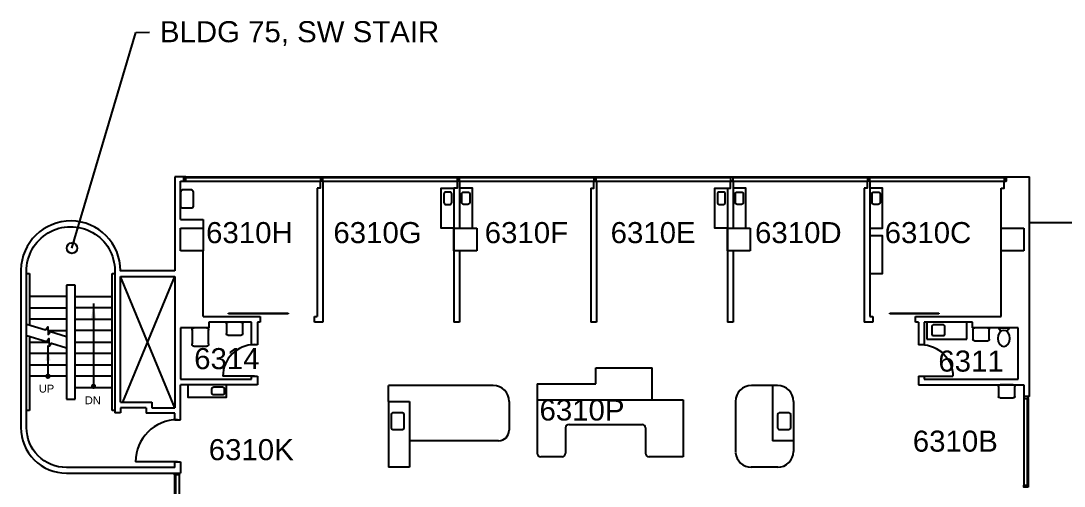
# Model space of a CAD drawing. Extents: x 2546 to 7662, y 1483 to 4928.
# Drawn here: x 4464 to 5654, y 4389 to 4919 of the extents above; entities that cross this region are included whole.
import ezdxf

# ---------------------------------------------------------------- set-up
doc = ezdxf.new("R2010")
doc.units = 0
doc.header["$LTSCALE"] = 150
doc.header["$MEASUREMENT"] = 0
doc.layers.get('0').update_dxf_attribs({"linetype": 'CONTINUOUS'})
for name, color, linetype in [('A-ANNO-TEXT', 4, 'CONTINUOUS'), ('A-ANNO-TEXT-STAIR', 4, 'CONTINUOUS'), ('A-ANNO-TX192', 4, 'CONTINUOUS'), ('A-COLS', 5, 'CONTINUOUS'), ('A-DOOR', 2, 'CONTINUOUS'), ('A-FLOR-CASE', 3, 'CONTINUOUS'), ('A-FLOR-HRAL', 1, 'CONTINUOUS'), ('A-FLOR-PFIX', 2, 'CONTINUOUS'), ('A-FLOR-STRS', 2, 'CONTINUOUS'), ('A-GLAZ', 2, 'CONTINUOUS'), ('A-GLAZ-SILL', 1, 'CONTINUOUS'), ('A-ROOF-LEVL-FINE', 1, 'CONTINUOUS'), ('A-SHFT', 1, 'CONTINUOUS'), ('A-WALL-FULL', 6, 'CONTINUOUS')]:
    doc.layers.add(name, color=color, linetype=linetype)
doc.styles.add('ARIAL', font='arial.ttf')
doc.styles.get("Standard").update_dxf_attribs({"font": 'simplex'})
doc.dimstyles.new('DIM-96', dxfattribs={"dimscale": 96, "dimtxt": 0.18, "dimasz": 0.18, "dimexe": 0.18, "dimexo": 0.0625, "dimgap": 0.09, "dimtad": 0, "dimtih": 1, "dimtoh": 1, "dimdec": 4, "dimzin": 0, "dimdsep": 46, "dimlunit": 4, "dimtxsty": 'Standard', "dimcen": 0.09, "dimadec": 0, "dimazin": 0, "dimtfac": 1, "dimtdec": 4, "dimtofl": 0, "dimtmove": 2, "dimatfit": 3, "dimfxl": 0, "dimtolj": 1, "dimtzin": 0, "dimarcsym": 0})
doc.dimstyles.new('DIM1-4', dxfattribs={"dimscale": 48, "dimtxt": 0.09375, "dimasz": 0.125, "dimexe": 0.125, "dimexo": 0.09375, "dimgap": 0, "dimtad": 1, "dimdec": 4, "dimzin": 7, "dimdsep": 46, "dimlunit": 4, "dimtxsty": 'Standard', "dimcen": 2.25, "dimdle": 1.5, "dimadec": 0, "dimazin": 0, "dimtfac": 1, "dimtdec": 4, "dimtix": 1, "dimtofl": 0, "dimtmove": 2, "dimatfit": 3, "dimfxl": 0, "dimtolj": 1, "dimtzin": 0, "dimarcsym": 0})

# ---------------------------------------------------------------- blocks, each defined once
blk = doc.blocks.new('SINK', base_point=(7666.5, 954))
for p, q in [((7659, 952.5), (7659, 943.5)), ((7672.5, 954), (7660.5, 954)), ((7674, 943.5), (7674, 952.5)), ((7660.5, 942), (7672.5, 942))]:
    blk.add_line(p, q)
for centre, start, end in [((7660.5, 952.5), 90, 180), ((7672.5, 952.5), 0, 90), ((7660.5, 943.5), 180, 270), ((7672.5, 943.5), 270, 0)]:
    blk.add_arc(centre, 1.5, start, end)
blk = doc.blocks.new('endglaz')
blk.add_line((0, -4), (154, -4))
blk.add_lwpolyline([(156, -5), (156, 0), (154, 0), (154, -5)], close=True)
at = {"layer": 'A-GLAZ-SILL'}
for p, q in [((0, 0), (154, 0)), ((0, -5), (154, -5))]:
    blk.add_line(p, q, dxfattribs=at)

msp = doc.modelspace()

# ---------------------------------------------------------------- linework, layer by layer
at = {"layer": 'A-ANNO-TEXT', "linetype": 'Continuous'}
for points in [[(4470.9, 4573.4), (4492, 4566.9), (4494.7, 4570.4), (4495.1, 4561.6), (4497.7, 4565.1), (4516, 4559.5)], [(4470.9, 4560.4), (4493.1, 4553.5), (4495.8, 4557), (4496.2, 4548.2), (4498.9, 4551.7), (4516, 4546.4)]]:
    msp.add_lwpolyline(points, dxfattribs=at)
at = {"layer": 'A-ANNO-TEXT', "const_width": 3}
for points in [[(4494.9, 4515.5, 1), (4494.9, 4512.5, 1)], [(4546.9, 4504, 1), (4546.9, 4501, 1)]]:
    msp.add_lwpolyline(points, format="xyb", close=True, dxfattribs=at)
at = {"layer": 'A-COLS'}
for p, q in [((4646, 4657), (4646, 4683)), ((4646, 4683), (4672, 4683)), ((4672, 4683), (4672, 4657)), ((4958, 4657), (4958, 4683)), ((4958, 4683), (4984, 4683)), ((4984, 4683), (4984, 4657)), ((5270, 4657), (5270, 4683)), ((5270, 4683), (5296, 4683)), ((5296, 4683), (5296, 4657)), ((5582, 4683), (5608, 4683)), ((5582, 4657), (5582, 4683)), ((5608, 4683), (5608, 4657)), ((4672, 4657), (4646, 4657)), ((4984, 4657), (4958, 4657)), ((5296, 4657), (5270, 4657)), ((5608, 4657), (5582, 4657))]:
    msp.add_line(p, q, dxfattribs=at)
at = {"layer": 'A-DOOR'}
for p, q in [((4701, 4586), (4769, 4586)), ((4701, 4585), (4701, 4586)), ((4769, 4585), (4701, 4585)), ((4769, 4586), (4769, 4585)), ((5455, 4586), (5511, 4586)), ((5455, 4585), (5455, 4586)), ((5511, 4585), (5455, 4585)), ((5511, 4586), (5511, 4585)), ((4730.5, 4514), (4694.5, 4514)), ((5491, 4514), (5527, 4514)), ((4642.8, 4416.5), (4594.8, 4416.5))]:
    msp.add_line(p, q, dxfattribs=at)
for centre, major_axis in [((4730.5, 4514), (25.5, 25.5)), ((4642.8, 4416.5), (33.9, 33.9))]:
    msp.add_ellipse(centre, major_axis=major_axis, ratio=1, start_param=0.785398, end_param=2.356194, dxfattribs=at)
at = {"layer": 'A-DOOR', "extrusion": (0, 0, -1)}
msp.add_ellipse((5491, 4514), major_axis=(-25.5, 25.5), ratio=1, start_param=0.785398, end_param=2.356194, dxfattribs=at)
at = {"layer": 'A-FLOR-CASE'}
for p, q in [((5497.5, 4575.8), (5497.5, 4556.2)), ((5543, 4556.2), (5543, 4575.8)), ((5497.5, 4556.2), (5543, 4556.2)), ((5119.9, 4505.4), (5119.9, 4523.5)), ((5119.9, 4523.5), (5184.1, 4523.5)), ((5184.1, 4487.2), (5184.1, 4523.5)), ((5002.9, 4503.3), (4883.2, 4503.3)), ((4883.2, 4485.2), (4883.2, 4503.3)), ((5053, 4505.4), (5053, 4426.2)), ((5053, 4505.4), (5119.9, 4505.4)), ((5327.2, 4503.3), (5297.3, 4503.3)), ((5321.2, 4503.3), (5321.2, 4440.2)), ((5053, 4487.2), (5219.6, 4487.2)), ((5219.6, 4487.2), (5219.6, 4422.2)), ((4883.2, 4485.2), (4883.2, 4410.2)), ((4883.2, 4485.2), (4907.2, 4485.2)), ((4907.2, 4485.2), (4907.2, 4410.2)), ((5020.9, 4485.3), (5020.9, 4452.4)), ((5279.3, 4485.3), (5279.3, 4426.9)), ((5345.2, 4485.2), (5345.3, 4428.2)), ((5085.3, 4455), (5085.3, 4426.2)), ((5089.3, 4459), (5172.5, 4459)), ((5176.5, 4455), (5176.5, 4426.2)), ((5008.9, 4440.4), (4907.2, 4440.4)), ((5345.2, 4440.2), (5321.2, 4440.2)), ((5081.3, 4422.2), (5057, 4422.2)), ((5207.8, 4422.2), (5180.5, 4422.2)), ((5219.6, 4422.2), (5207.9, 4422.2)), ((4907.2, 4410.2), (4883.2, 4410.2)), ((5327.3, 4410.2), (5297.2, 4410.2))]:
    msp.add_line(p, q, dxfattribs=at)
for points in [[(4958, 4683), (4943.5, 4683), (4943.5, 4728.5), (4958, 4728.5)], [(4979, 4683), (4979, 4728.5), (4964.5, 4728.5)], [(5270, 4683), (5255.5, 4683), (5255.5, 4728.5), (5270, 4728.5)], [(5291, 4683), (5291, 4728.5), (5276.5, 4728.5)], [(5432.5, 4683), (5447, 4683), (5447, 4728.5), (5432.5, 4728.5)], [(5432.5, 4631), (5447, 4631), (5447, 4674), (5432.5, 4674)], [(4698, 4504.2), (4698, 4489.7), (4655, 4489.7), (4655, 4504.2)]]:
    msp.add_lwpolyline(points, dxfattribs=at)
for centre, radius, start, end in [((5002.9, 4485.3), 18, 360, 90), ((5297.3, 4485.3), 18, 90, 180), ((5327.2, 4485.3), 18, 360, 90), ((5008.9, 4452.4), 12, 270, 0), ((5089.3, 4455), 4, 90, 180), ((5172.5, 4455), 4, 0, 90), ((5297.2, 4428.2), 18, 184.4033, 270), ((5327.3, 4428.2), 18, 270, 0), ((5057, 4426.2), 4, 180, 270), ((5081.3, 4426.2), 4, 270, 0), ((5180.5, 4426.2), 4, 180, 270)]:
    msp.add_arc(centre, radius, start, end, dxfattribs=at)
at = {"layer": 'A-FLOR-HRAL'}
for p, q in [((4470.5, 4631), (4473.8, 4631)), ((4473.8, 4631), (4473.8, 4572.5)), ((4568, 4475), (4568, 4631)), ((4568, 4631), (4571.2, 4631)), ((4473.8, 4559.5), (4473.8, 4475)), ((4473.8, 4475), (4470.5, 4475)), ((4571.2, 4475), (4568, 4475))]:
    msp.add_line(p, q, dxfattribs=at)
at = {"layer": 'A-FLOR-PFIX'}
for p, q in [((4659.1, 4726.4), (4647.9, 4726.4)), ((4646, 4723), (4646, 4708)), ((4661, 4708), (4661, 4723)), ((4647.9, 4706.1), (4659.1, 4706.1)), ((4698.4, 4573.9), (4698.4, 4562.6)), ((4715.2, 4575.8), (4700.2, 4575.8)), ((4717.1, 4562.6), (4717.1, 4573.9)), ((5503, 4571), (5503, 4562)), ((5516.5, 4572.5), (5504.5, 4572.5)), ((5518, 4562), (5518, 4571)), ((4659.4, 4566.6), (4659.4, 4550.9)), ((4676.2, 4569.2), (4661.2, 4569.2)), ((4678.1, 4550.9), (4678.1, 4566.6)), ((4700.2, 4560.8), (4715.2, 4560.8)), ((5504.5, 4560.5), (5516.5, 4560.5)), ((5549.9, 4567.4), (5549.9, 4556.1)), ((5566.8, 4569.2), (5551.8, 4569.2)), ((5568.6, 4556.1), (5568.6, 4567.4)), ((5579.3, 4569.2), (5591.3, 4569.2)), ((4661.2, 4548.2), (4676.2, 4548.2)), ((5551.8, 4554.2), (5566.8, 4554.2)), ((5579.1, 4502.4), (5579.1, 4491.1)), ((5596, 4504.2), (5581, 4504.2)), ((5597.9, 4491.1), (5597.9, 4502.4)), ((5581, 4489.2), (5596, 4489.2))]:
    msp.add_line(p, q, dxfattribs=at)
for points in [[(4955.5, 4722, 0.414214), (4953.5, 4724), (4948.5, 4724, 0.414214), (4946.5, 4722), (4946.5, 4712, 0.414214), (4948.5, 4710), (4953.5, 4710, 0.414214), (4955.5, 4712)], [(4967, 4722, -0.414214), (4969, 4724), (4974, 4724, -0.414214), (4976, 4722), (4976, 4712, -0.414214), (4974, 4710), (4969, 4710, -0.414214), (4967, 4712)], [(5267.5, 4722, 0.414214), (5265.5, 4724), (5260.5, 4724, 0.414214), (5258.5, 4722), (5258.5, 4712, 0.414214), (5260.5, 4710), (5265.5, 4710, 0.414214), (5267.5, 4712)], [(5279, 4722, -0.414214), (5281, 4724), (5286, 4724, -0.414214), (5288, 4722), (5288, 4712, -0.414214), (5286, 4710), (5281, 4710, -0.414214), (5279, 4712)], [(5435, 4722, -0.414214), (5437, 4724), (5442, 4724, -0.414214), (5444, 4722), (5444, 4712, -0.414214), (5442, 4710), (5437, 4710, -0.414214), (5435, 4712)], [(4694, 4501.8, -0.414214), (4696, 4499.7), (4696, 4494.7, -0.414214), (4694, 4492.8), (4684, 4492.8, -0.414214), (4682, 4494.7), (4682, 4499.7, -0.414214), (4684, 4501.8)]]:
    msp.add_lwpolyline(points, format="xyb", close=True, dxfattribs=at)
for centre, radius, start, end in [((5504.5, 4571), 1.5, 90, 180), ((5516.5, 4571), 1.5, 0, 90), ((5504.5, 4562), 1.5, 180, 270), ((5516.5, 4562), 1.5, 270, 0), ((5580.8, 4568.8), 1.58, 161.5651, 251.5651), ((5579.6, 4565.6), 1.83, 314.344, 67.6996), ((5590.9, 4565.6), 1.79, 111.7988, 228.2571), ((5589.8, 4568.8), 1.58, 288.4349, 18.4349)]:
    msp.add_arc(centre, radius, start, end, dxfattribs=at)
for centre, major_axis, ratio, start_param, end_param in [((4648.1, 4724), (1.33, 2.39), 0.686803, 0.785398, 2.356194), ((4658.9, 4724), (-1.33, 2.39), 0.686803, 3.926991, 5.497787), ((4647.9, 4708), (1.33, 1.33), 1, 2.356194, 3.926991), ((4659.1, 4708), (1.33, 1.33), 1, 3.926991, 5.497787)]:
    msp.add_ellipse(centre, major_axis=major_axis, ratio=ratio, start_param=start_param, end_param=end_param, dxfattribs=at)
at = {"layer": 'A-FLOR-PFIX', "extrusion": (0, 0, -1)}
for centre, major_axis, ratio, start_param, end_param in [((4700.2, 4573.9), (-1.33, 1.33), 1, 5.497787, 7.068583), ((4715.2, 4573.9), (-1.33, 1.33), 1, 0.785398, 2.356194), ((4661.2, 4566.6), (0, 2.62), 0.714286, 4.712389, 6.283185), ((4676.2, 4566.6), (0, 2.62), 0.714286, 0, 1.570796), ((4700.2, 4562.6), (-1.33, 1.33), 1, 3.926991, 5.497787), ((4715.2, 4562.6), (-1.33, 1.33), 1, 2.356194, 3.926991), ((5551.8, 4567.4), (-1.33, 1.33), 1, 5.497787, 7.068583), ((5566.8, 4567.4), (-1.33, 1.33), 1, 0.785398, 2.356194), ((4661.2, 4550.9), (0, 2.62), 0.714286, 3.141593, 4.712389), ((4676.2, 4550.9), (0, 2.62), 0.714286, 1.570796, 3.141593), ((5551.8, 4556.1), (-1.33, 1.33), 1, 3.926991, 5.497787), ((5566.8, 4556.1), (-1.33, 1.33), 1, 2.356194, 3.926991), ((5581, 4502.4), (-1.33, 1.33), 1, 5.497787, 7.068583), ((5596, 4502.4), (-1.33, 1.33), 1, 0.785398, 2.356194), ((5581, 4491.1), (-1.33, 1.33), 1, 3.926991, 5.497787), ((5596, 4491.1), (-1.33, 1.33), 1, 2.356194, 3.926991)]:
    msp.add_ellipse(centre, major_axis=major_axis, ratio=ratio, start_param=start_param, end_param=end_param, dxfattribs=at)
msp.add_ellipse((5585.2, 4557.2), major_axis=(0, 9.15), ratio=0.762295, dxfattribs=at)
at = {"layer": 'A-FLOR-STRS'}
for p, q in [((4516, 4605), (4473.8, 4605)), ((4525.8, 4605), (4568, 4605)), ((4473.8, 4592), (4516, 4592)), ((4568, 4592), (4525.8, 4592)), ((4516, 4579), (4473.8, 4579)), ((4525.8, 4579), (4568, 4579)), ((4494.9, 4566), (4516, 4566)), ((4568, 4566), (4525.8, 4566)), ((4473.8, 4553), (4496, 4553)), ((4525.8, 4553), (4568, 4553)), ((4516, 4540), (4473.8, 4540)), ((4568, 4540), (4525.8, 4540)), ((4473.8, 4527), (4516, 4527)), ((4525.8, 4527), (4568, 4527)), ((4516, 4514), (4473.8, 4514)), ((4568, 4514), (4525.8, 4514)), ((4525.8, 4501), (4568, 4501))]:
    msp.add_line(p, q, dxfattribs=at)
at = {"layer": 'A-GLAZ'}
for p, q in [((5612, 4488.8), (5612, 4389.7)), ((4640.4, 4401.5), (4640.4, 4376.2))]:
    msp.add_line(p, q, dxfattribs=at)
for points in [[(4650, 4736.5), (4652, 4736.5), (4652, 4741.5), (4650, 4741.5)], [(5613, 4490.8), (5608, 4490.8), (5608, 4488.8), (5613, 4488.8)], [(4639.4, 4403.5), (4644.4, 4403.5), (4644.4, 4401.5), (4639.4, 4401.5)], [(5613, 4387.7), (5608, 4387.7), (5608, 4389.7), (5613, 4389.7)]]:
    msp.add_lwpolyline(points, close=True, dxfattribs=at)
at = {"layer": 'A-GLAZ-SILL'}
for p, q in [((5608, 4488.8), (5608, 4389.7)), ((5613, 4488.8), (5613, 4389.7)), ((4639.4, 4401.5), (4639.4, 4376.2)), ((4644.4, 4401.5), (4644.4, 4376.2))]:
    msp.add_line(p, q, dxfattribs=at)
at = {"layer": 'A-ROOF-LEVL-FINE'}
msp.add_lwpolyline([(5614.5, 4689.3), (6511.5, 4689.3)], dxfattribs=at)
at = {"layer": 'A-SHFT'}
for p, q in [((4639.5, 4478), (4577.7, 4627.7)), ((4580.4, 4484.5), (4639.5, 4627.7))]:
    msp.add_line(p, q, dxfattribs=at)
at = {"layer": 'A-WALL-FULL'}
for p, q in [((4639.5, 4741.5), (4639.5, 4634.2)), ((4646, 4692.8), (4646, 4736.5)), ((4808.5, 4736.5), (4808.5, 4575.8)), ((4964.5, 4736.5), (4964.5, 4683)), ((5120.5, 4736.5), (5120.5, 4575.8)), ((5276.5, 4736.5), (5276.5, 4683)), ((5432.5, 4736.5), (5432.5, 4582.2)), ((5614.5, 4490.8), (5614.5, 4741.5)), ((4802, 4728.5), (4802, 4582.2)), ((4958, 4728.5), (4958, 4575.8)), ((5114, 4728.5), (5114, 4575.8)), ((5270, 4728.5), (5270, 4575.8)), ((5426, 4728.5), (5426, 4575.8)), ((5582, 4582.2), (5582, 4728.5)), ((4646, 4692.8), (4672, 4692.8)), ((4672, 4692.8), (4672, 4683)), ((4672, 4582.2), (4672, 4657)), ((4964.5, 4657), (4964.5, 4575.8)), ((5276.5, 4657), (5276.5, 4575.8)), ((4516, 4618), (4516, 4488)), ((4525.8, 4618), (4516, 4618)), ((4525.8, 4488), (4525.8, 4618)), ((4571.2, 4627.7), (4571.2, 4472.2)), ((4577.7, 4484.5), (4577.7, 4627.7)), ((4639.5, 4627.7), (4639.5, 4478)), ((4672, 4582.2), (4737, 4582.2)), ((4737, 4582.2), (4737, 4575.8)), ((4798.8, 4582.2), (4802, 4582.2)), ((4798.8, 4575.8), (4798.8, 4582.2)), ((5432.5, 4582.2), (5435.8, 4582.2)), ((5435.8, 4582.2), (5435.8, 4575.8)), ((5484.5, 4582.2), (5582, 4582.2)), ((5484.5, 4575.8), (5484.5, 4582.2)), ((4678.5, 4575.8), (4678.5, 4569.2)), ((4727.2, 4575.8), (4678.5, 4575.8)), ((4727.2, 4549.8), (4727.2, 4575.8)), ((4733.8, 4575.8), (4733.8, 4549.8)), ((4737, 4575.8), (4733.8, 4575.8)), ((4808.5, 4575.8), (4798.8, 4575.8)), ((4964.5, 4575.8), (4958, 4575.8)), ((5120.5, 4575.8), (5114, 4575.8)), ((5276.5, 4575.8), (5270, 4575.8)), ((5435.8, 4575.8), (5426, 4575.8)), ((5487.8, 4575.8), (5484.5, 4575.8)), ((5487.8, 4575.8), (5487.8, 4549.8)), ((5494.2, 4575.8), (5494.2, 4549.8)), ((5549.5, 4575.8), (5494.2, 4575.8)), ((5549.5, 4569.2), (5549.5, 4575.8)), ((4646, 4569.2), (4646, 4510.8)), ((4678.5, 4569.2), (4646, 4569.2)), ((5601.5, 4569.2), (5549.5, 4569.2)), ((5601.5, 4510.8), (5601.5, 4569.2)), ((4733.8, 4549.8), (4727.2, 4549.8)), ((5494.2, 4549.8), (5487.8, 4549.8)), ((4646, 4510.8), (4727.2, 4510.8)), ((4727.2, 4514), (4733.8, 4514)), ((4727.2, 4510.8), (4727.2, 4514)), ((4733.8, 4514), (4733.8, 4504.2)), ((5487.8, 4514), (5494.2, 4514)), ((5487.8, 4514), (5487.8, 4504.2)), ((5494.2, 4514), (5494.2, 4510.8)), ((5494.2, 4510.8), (5601.5, 4510.8)), ((4646, 4464.3), (4646, 4504.2)), ((4733.8, 4504.2), (4646, 4504.2)), ((5487.8, 4504.2), (5608, 4504.2)), ((5608, 4504.2), (5608, 4490.8)), ((4516, 4488), (4525.8, 4488)), ((5614.5, 4490.8), (5608, 4490.8)), ((4577.7, 4484.5), (4613.5, 4484.5)), ((4607, 4478), (4577.7, 4478)), ((4577.7, 4478), (4577.7, 4472.2)), ((4607, 4478), (4607, 4472)), ((4613.5, 4484.5), (4613.5, 4478)), ((4613.5, 4478), (4639.5, 4478)), ((4577.7, 4472.2), (4571.2, 4472.2)), ((4639.5, 4472), (4607, 4472)), ((4639.5, 4464.3), (4639.5, 4472)), ((4639.5, 4464.3), (4646, 4464.3)), ((4639.5, 4410), (4639.5, 4416.5)), ((4639.5, 4416.5), (4646, 4416.5)), ((4646, 4416.5), (4646, 4403.5))]:
    msp.add_line(p, q, dxfattribs=at)
for points in [[(4646, 4736.5), (4650, 4736.5), (4650, 4741.5), (4639.5, 4741.5)], [(4808.5, 4736.5), (4805.5, 4736.5), (4805.5, 4728.5), (4802, 4728.5)], [(4964.5, 4736.5), (4961.5, 4736.5), (4961.5, 4728.5), (4958, 4728.5)], [(5114, 4728.5), (5117.5, 4728.5), (5117.5, 4736.5), (5120.5, 4736.5)], [(5270, 4728.5), (5273.5, 4728.5), (5273.5, 4736.5), (5276.5, 4736.5)], [(5432.5, 4736.5), (5429.5, 4736.5), (5429.5, 4728.5), (5426, 4728.5)], [(5582, 4728.5), (5585.5, 4728.5), (5585.5, 4736.5), (5588, 4736.5), (5588, 4741.5), (5614.5, 4741.5)], [(4577.7, 4627.7), (4639.5, 4627.7)]]:
    msp.add_lwpolyline(points, dxfattribs=at)
for points in [[(4639.5, 4634.2), (4577.7, 4634.2, 0.992405), (4464, 4635.1), (4464, 4455.5, 0.414214), (4516, 4403.5), (4646, 4403.5)], [(4639.5, 4410), (4516, 4410, -0.414214), (4470.5, 4455.5), (4470.5, 4633.4, -1.008134), (4571.2, 4634.2), (4571.2, 4627.7)]]:
    msp.add_lwpolyline(points, format="xyb", dxfattribs=at)

# ---------------------------------------------------------------- block references
at = {"layer": 'A-FLOR-PFIX', "xscale": 1.25, "yscale": 1.25, "rotation": 270}
for p in [(4901.2, 4462.8), (5342.2, 4462.8)]:
    msp.add_blockref('SINK', p, dxfattribs=at)
at = {"layer": 'A-GLAZ', "xscale": -1, "rotation": 179.9999999999999}
for p in [(4652, 4736.5), (4808, 4736.5), (4964, 4736.5), (5120, 4736.5), (5276, 4736.5), (5432, 4736.5)]:
    msp.add_blockref('endglaz', p, dxfattribs=at)

# ---------------------------------------------------------------- texts
at = {"layer": 'A-ANNO-TEXT', "char_height": 9, "attachment_point": 2, "style": 'ARIAL'}
for s, insert, width in [('UP', (4493.3, 4504.4), 30.516), ('DN', (4546.1, 4491.1), 29.061)]:
    msp.add_mtext(s, dxfattribs=dict(at, insert=insert, width=width))
at = {"layer": 'A-ANNO-TEXT-STAIR', "style": 'ARIAL'}
msp.add_text('BLDG 75, SW STAIR', height=24, dxfattribs=at).set_placement((4622.6, 4894.9))
at = {"layer": 'A-ANNO-TX192', "style": 'ARIAL'}
for s, p in [('6310H', (4675.3, 4665.8)), ('6310G', (4820.5, 4665.8)), ('6310F', (4993.1, 4665.8)), ('6310E', (5136.7, 4665.8)), ('6310D', (5301.4, 4665.8)), ('6310C', (5449.3, 4665.8)), ('6314', (4661.7, 4522.1)), ('6311', (5510.5, 4519.3)), ('6310P', (5055.6, 4463.5)), ('6310B', (5481.4, 4428)), ('6310K', (4678.3, 4418.3))]:
    msp.add_text(s, height=24, dxfattribs=at).set_placement(p)

# ---------------------------------------------------------------- leaders
at = {"layer": 'A-ANNO-TEXT'}
for points in [[(4546.9, 4597), (4546.9, 4502.5)], [(4494.9, 4548.9), (4494.9, 4514)]]:
    msp.add_leader(points, dimstyle='DIM-96', override={"dimgap": 0.09, "dimtad": 0}, dxfattribs=at)
at = {"layer": 'A-ANNO-TEXT-STAIR'}
msp.add_leader([(4522.3, 4660.1), (4595, 4906.1), (4610.9, 4906.2)], dimstyle='DIM1-4', override={"dimscale": 96, "dimgap": 0, "dimtad": 0, "dimldrblk": 'DotBlank'}, dxfattribs=at)

doc.saveas('drawing.dxf')
